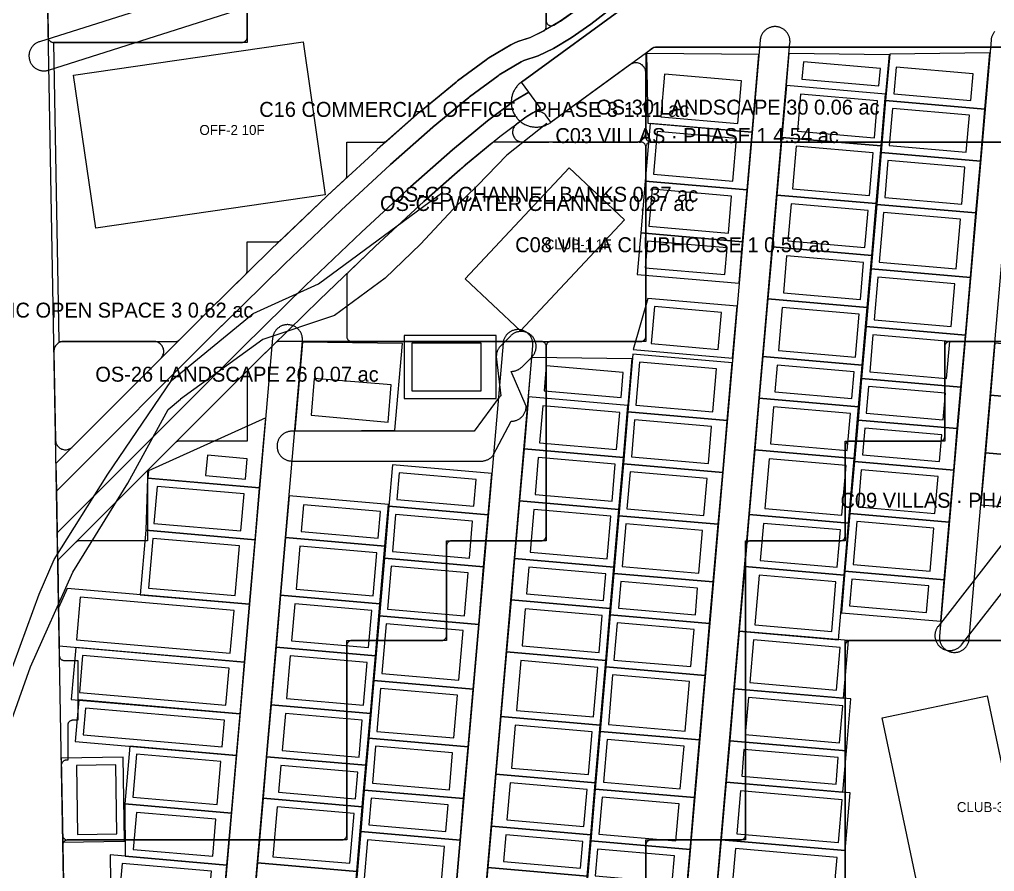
# Model space of a CAD drawing. Extents: x 32 to 940, y -21 to 684.
# Drawn here: x 294.3 to 490, y 243.7 to 414.6 of the extents above; entities that cross this region are included whole.
import ezdxf

# ---------------------------------------------------------------- set-up
doc = ezdxf.new("R2010")
doc.units = 0
for name, color, linetype, lineweight in [('BUILDING-CLUBHOUSE', 4, 'Continuous', 0), ('BUILDING-OFFICE', 6, 'Continuous', 0), ('GREEN-LANDSCAPE', 3, 'Continuous', 0), ('PLOT', 4, 'Continuous', 0), ('ROAD-EXISTING', 2, 'Continuous', 0), ('ROAD-PRIMARY', 1, 'Continuous', 0), ('ROAD-TERTIARY', 7, 'Continuous', 0), ('TEXT-PLOT', 7, 'Continuous', 0), ('TEXT-ZONE', 7, 'Continuous', 0), ('VILLA-HOUSE', 7, 'Continuous', 0), ('WATER', 5, 'Continuous', 0), ('ZONE-CLUBHOUSE', 4, 'Continuous', 0), ('ZONE-OFFICE', 6, 'Continuous', 0), ('ZONE-VILLAS', 2, 'Continuous', 0)]:
    doc.layers.add(name, color=color, linetype=linetype, lineweight=lineweight)

msp = doc.modelspace()

# ---------------------------------------------------------------- linework, layer by layer
at = {"layer": 'BUILDING-CLUBHOUSE'}
for points in [[(383.72, 362.58), (404.59, 384.8), (415.7, 374.37), (394.83, 352.15)], [(476.3, 232.29), (467.42, 274.47), (488.51, 278.91), (497.39, 236.73)]]:
    msp.add_lwpolyline(points, close=True, dxfattribs=at)
at = {"layer": 'BUILDING-OFFICE'}
msp.add_lwpolyline([(355.67, 379.41), (309.64, 372.73), (305.19, 403.42), (351.22, 410.1)], close=True, dxfattribs=at)
at = {"layer": 'GREEN-LANDSCAPE'}
msp.add_lwpolyline([(406.6, 416.89), (402.82, 414.25), (399.55, 412.29), (396.86, 411), (394.29, 410.14), (393.58, 409.86), (392.9, 409.5), (388.52, 406.88), (387.96, 406.5), (382.21, 402.25), (381.92, 402.03), (374.8, 396.15), (374.62, 396), (366.12, 388.5), (366, 388.39), (356.12, 379.27), (356.04, 379.19), (344.79, 368.44), (344.72, 368.37), (332.1, 356), (332.05, 355.95), (301.63, 325.53), (301.73, 319.97), (334.88, 353.12), (334.9, 353.14), (347.52, 365.52), (347.55, 365.54), (358.8, 376.29), (358.84, 376.33), (368.71, 385.45), (368.77, 385.5), (377.27, 393), (377.34, 393.06), (384.47, 398.94), (384.59, 399.04), (390.34, 403.29), (390.58, 403.45), (394.96, 406.07), (395.25, 406.23), (395.55, 406.35), (398.37, 407.29), (401.45, 408.77), (404.99, 410.89), (408.97, 413.67), (413.36, 417.08)], dxfattribs=at)
for points in [[(393.26, 391.94), (393.27, 391.75), (393.31, 391.56), (393.36, 391.37), (393.43, 391.19), (393.51, 391.02), (393.62, 390.86), (393.73, 390.71), (393.87, 390.57), (394.01, 390.44), (394.17, 390.32), (394.33, 390.23), (394.51, 390.15), (394.69, 390.08), (394.88, 390.04), (395.07, 390.01), (395.26, 390), (400.54, 390), (400.73, 390.01), (400.93, 390.04), (400.94, 390.04), (400.95, 390.04), (401.15, 390.01), (401.35, 390), (418, 390), (418.2, 390.01), (418.39, 390.04), (418.58, 390.09), (418.77, 390.15), (418.94, 390.24), (419.11, 390.34), (419.27, 390.45), (419.41, 390.59), (419.55, 390.73), (419.66, 390.89), (419.76, 391.06), (419.85, 391.23), (419.91, 391.42), (419.96, 391.61), (419.99, 391.8), (420, 392), (420, 403.89), (419.99, 404.09), (419.96, 404.29), (419.91, 404.48), (419.84, 404.67), (419.76, 404.85), (419.65, 405.02), (419.53, 405.18), (419.39, 405.32), (419.24, 405.46), (419.08, 405.57), (418.91, 405.67), (418.73, 405.75), (418.54, 405.82), (418.34, 405.86), (418.14, 405.88), (417.94, 405.89), (417.74, 405.87), (417.55, 405.84), (417.35, 405.78), (417.17, 405.71), (416.99, 405.62), (416.82, 405.51), (400.98, 393.99), (400.94, 393.96), (400.91, 394), (399.97, 395.29), (399.85, 395.45), (399.71, 395.59), (399.56, 395.71), (399.39, 395.82), (399.22, 395.92), (399.04, 395.99), (398.85, 396.05), (398.65, 396.09), (398.46, 396.11), (398.26, 396.11), (398.06, 396.09), (397.87, 396.06), (397.68, 396), (397.5, 395.92), (397.32, 395.83), (396.1, 395.1), (395.94, 394.99), (394.07, 393.61), (393.92, 393.49), (393.78, 393.35), (393.66, 393.2), (393.55, 393.04), (393.46, 392.87), (393.38, 392.7), (393.33, 392.51), (393.29, 392.33), (393.26, 392.13)], [(301.88, 311.64), (301.98, 306.08), (341.92, 346.03), (354.49, 358.34), (365.67, 369.02), (375.44, 378.05), (383.79, 385.42), (390.69, 391.11), (396.02, 395.05), (398.89, 396.77), (396.53, 400.02), (393.79, 398.38), (388.22, 394.26), (381.2, 388.47), (372.76, 381.02), (362.93, 371.94), (351.71, 361.22), (339.11, 348.87)], [(301.23, 347.96), (301.55, 330.24), (301.56, 330.05), (301.59, 329.85), (301.64, 329.66), (301.71, 329.48), (301.8, 329.31), (301.9, 329.14), (302.02, 328.99), (302.15, 328.84), (302.3, 328.72), (302.45, 328.6), (302.62, 328.5), (302.8, 328.42), (302.98, 328.36), (303.17, 328.31), (303.36, 328.28), (303.56, 328.28), (303.75, 328.29), (303.95, 328.32), (304.14, 328.36), (304.32, 328.43), (304.49, 328.51), (304.66, 328.61), (304.82, 328.73), (304.96, 328.86), (322.69, 346.59), (322.82, 346.73), (322.94, 346.89), (323.04, 347.06), (323.12, 347.23), (323.19, 347.42), (323.23, 347.61), (323.26, 347.8), (323.27, 348), (323.26, 348.2), (323.23, 348.39), (323.19, 348.58), (323.12, 348.77), (323.04, 348.94), (322.94, 349.11), (322.82, 349.27), (322.69, 349.41), (322.54, 349.55), (322.38, 349.66), (322.21, 349.76), (322.04, 349.85), (321.85, 349.91), (321.66, 349.96), (321.47, 349.99), (321.27, 350), (303.23, 350), (303.03, 349.99), (302.83, 349.96), (302.64, 349.91), (302.46, 349.84), (302.28, 349.76), (302.11, 349.66), (301.95, 349.54), (301.8, 349.4), (301.67, 349.25), (301.55, 349.09), (301.45, 348.92), (301.37, 348.74), (301.31, 348.55), (301.26, 348.36), (301.24, 348.16)]]:
    msp.add_lwpolyline(points, close=True, dxfattribs=at)
at = {"layer": 'PLOT'}
for points in [[(441.32, 391.97), (442.67, 407.53), (420.11, 407.79), (420.4, 393.78)], [(448.2, 401.35), (448.76, 407.82), (468.81, 407.59), (468.12, 399.62)], [(488.05, 396.6), (489.03, 407.92), (468.93, 407.65), (468.12, 398.33)], [(448.2, 401.35), (447.3, 390.93), (467.22, 389.21), (468.12, 399.62)], [(487.15, 386.19), (488.05, 396.6), (468.12, 398.33), (467.22, 387.91)], [(440.32, 380.4), (441.32, 391.97), (420.9, 393.74), (419.9, 382.17)], [(447.3, 390.93), (446.3, 379.36), (466.22, 377.64), (467.22, 389.21)], [(486.24, 375.78), (487.15, 386.19), (467.22, 387.91), (466.32, 377.5)], [(439.42, 369.99), (440.32, 380.4), (419.9, 382.17), (419, 371.76)], [(446.3, 379.36), (445.39, 368.95), (465.32, 367.23), (466.22, 377.64)], [(485.12, 362.82), (486.24, 375.78), (466.32, 377.5), (465.2, 364.54)], [(438.7, 361.66), (439.42, 369.99), (419, 371.76), (418.28, 363.43)], [(445.39, 368.95), (444.49, 358.54), (464.42, 356.81), (465.32, 367.23)], [(484.12, 351.25), (485.12, 362.82), (465.2, 364.54), (464.2, 352.97)], [(437.4, 346.66), (438.3, 357.07), (420.37, 358.62), (417.48, 348.38)], [(444.49, 358.54), (443.49, 346.97), (463.42, 345.24), (464.42, 356.81)], [(483.22, 340.84), (484.12, 351.25), (464.2, 352.97), (463.3, 342.56)], [(389.98, 338.58), (389.98, 351.18), (371.54, 351.18), (371.54, 338.58)], [(349.55, 332), (369.65, 332.22), (371.15, 349.61), (351.1, 349.83)], [(490.05, 349.65), (489.15, 339.24), (509.07, 337.51), (509.97, 347.93)], [(396.47, 338.86), (397.16, 346.83), (417.21, 346.6), (416.4, 337.14)], [(436.32, 334.15), (437.32, 345.72), (417.4, 347.44), (416.4, 335.88)], [(443.49, 346.97), (442.77, 338.64), (462.7, 336.91), (463.42, 345.24)], [(482.5, 332.51), (483.22, 340.84), (463.3, 342.56), (462.58, 334.23)], [(396.47, 338.86), (395.57, 328.45), (415.49, 326.73), (416.4, 337.14)], [(442.77, 338.64), (441.87, 328.23), (461.8, 326.5), (462.7, 336.91)], [(489.15, 339.24), (488.15, 327.67), (516.54, 325.21), (517.54, 336.78)], [(342.51, 320.64), (343.73, 334.71), (320.22, 324.04), (320.09, 322.58)], [(435.42, 323.74), (436.32, 334.15), (416.4, 335.88), (415.5, 325.46)], [(481.78, 324.18), (482.5, 332.51), (462.58, 334.23), (461.86, 325.9)], [(395.57, 328.45), (394.67, 318.04), (414.59, 316.31), (415.49, 326.73)], [(441.87, 328.23), (440.75, 315.27), (460.68, 313.54), (461.8, 326.5)], [(488.15, 327.67), (487.25, 317.26), (507.17, 315.53), (508.07, 325.94)], [(388.36, 315.21), (389.08, 323.54), (369.16, 325.27), (368.44, 316.94)], [(434.52, 313.33), (435.42, 323.74), (415.5, 325.46), (414.6, 315.05)], [(480.88, 313.77), (481.78, 324.18), (461.86, 325.9), (460.96, 315.49)], [(319.69, 312.12), (341.61, 310.22), (342.51, 320.64), (320, 322.58)], [(348.43, 319), (347.71, 310.67), (367.63, 308.94), (368.35, 317.27)], [(387.46, 304.8), (388.36, 315.21), (368.44, 316.94), (367.54, 306.52)], [(394.67, 318.04), (393.67, 306.47), (413.59, 304.74), (414.59, 316.31)], [(433.52, 301.76), (434.52, 313.33), (414.6, 315.05), (413.59, 303.48)], [(440.75, 315.27), (439.85, 304.85), (459.78, 303.13), (460.68, 313.54)], [(479.88, 302.2), (480.88, 313.77), (460.96, 315.49), (459.95, 303.92)], [(340.49, 297.27), (341.61, 310.22), (319.69, 312.12), (318.57, 299.16)], [(347.71, 310.67), (346.71, 299.1), (366.63, 297.37), (367.63, 308.94)], [(386.46, 293.23), (387.46, 304.8), (367.54, 306.52), (366.53, 294.95)], [(393.67, 306.47), (392.95, 298.14), (412.87, 296.41), (413.59, 304.74)], [(432.8, 293.43), (433.52, 301.76), (413.59, 303.48), (412.87, 295.15)], [(439.85, 304.85), (438.73, 291.9), (458.66, 290.17), (459.78, 303.13)], [(479.16, 293.87), (479.88, 302.2), (459.95, 303.92), (459.23, 295.59)], [(302.15, 296.58), (302.29, 288.91), (339.49, 285.7), (340.49, 297.27), (303.88, 300.43)], [(346.71, 299.1), (345.81, 288.69), (365.73, 286.96), (366.63, 297.37)], [(392.95, 298.14), (392.05, 287.72), (411.97, 286), (412.87, 296.41)], [(385.34, 280.27), (386.46, 293.23), (366.53, 294.95), (365.41, 282)], [(431.9, 283.01), (432.8, 293.43), (412.87, 295.15), (411.97, 284.74)], [(438.73, 291.9), (437.73, 280.33), (459.65, 278.43), (460.65, 290)], [(338.59, 275.28), (339.49, 285.7), (305.61, 288.63), (304.71, 278.21)], [(345.81, 288.69), (344.81, 277.12), (364.73, 275.39), (365.73, 286.96)], [(392.05, 287.72), (390.93, 274.77), (410.85, 273.04), (411.97, 286)], [(430.78, 270.06), (431.9, 283.01), (411.97, 284.74), (410.85, 271.78)], [(384.34, 268.7), (385.34, 280.27), (365.41, 282), (364.41, 270.43)], [(437.73, 280.33), (436.83, 269.91), (460.24, 267.89), (461.14, 278.3)], [(337.87, 266.95), (338.59, 275.28), (306.21, 278.08), (305.49, 269.75)], [(344.81, 277.12), (343.91, 266.7), (363.83, 264.98), (364.73, 275.39)], [(390.93, 274.77), (389.93, 263.2), (409.85, 261.47), (410.85, 273.04)], [(383.44, 258.29), (384.34, 268.7), (364.41, 270.43), (363.51, 260.01)], [(429.78, 258.49), (430.78, 270.06), (410.85, 271.78), (409.85, 260.21)], [(336.86, 255.38), (337.87, 266.95), (316.45, 268.81), (315.44, 257.24)], [(436.83, 269.91), (436.11, 261.58), (459.52, 259.56), (460.24, 267.89)], [(302.71, 266.4), (303.02, 249.54), (315.41, 249.76), (315.11, 266.62)], [(343.91, 266.7), (343.19, 258.37), (363.11, 256.65), (363.83, 264.98)], [(389.93, 263.2), (389.02, 252.78), (408.95, 251.06), (409.85, 261.47)], [(428.88, 248.07), (429.78, 258.49), (409.85, 260.21), (408.95, 249.8)], [(436.11, 261.58), (435.11, 250.01), (460.01, 247.86), (461.01, 259.43)], [(343.19, 258.37), (342.06, 245.41), (361.99, 243.69), (363.11, 256.65)], [(382.72, 249.96), (383.44, 258.29), (363.51, 260.01), (362.79, 251.68)], [(335.96, 244.97), (336.86, 255.38), (315.44, 257.24), (315.54, 246.74)], [(389.02, 252.78), (388.3, 244.45), (408.23, 242.73), (408.95, 251.06)], [(381.72, 238.39), (382.72, 249.96), (362.79, 251.68), (361.79, 240.11)], [(428.16, 239.74), (428.88, 248.07), (408.95, 249.8), (408.23, 241.47)], [(434.21, 239.6), (460, 237.37), (460.01, 247.86), (435.11, 250.01)], [(335.06, 234.56), (335.96, 244.97), (312.55, 247), (312.65, 236.5)], [(342.06, 245.41), (341.06, 233.85), (360.99, 232.12), (361.99, 243.69)], [(388.3, 244.45), (387.3, 232.88), (407.23, 231.16), (408.23, 242.73)]]:
    msp.add_lwpolyline(points, close=True, dxfattribs=at)
at = {"layer": 'ROAD-EXISTING'}
for points in [[(400.14, 393.74), (392.13, 387.37)], [(400.14, 393.72), (400.14, 393.74)], [(392.13, 387.37), (386.21, 381.25)], [(354.29, 361.56), (379.29, 379.97)], [(386.21, 381.25), (381.31, 376.51)], [(381.31, 376.51), (374.81, 369.49)], [(374.81, 369.49), (367.72, 362.71)], [(367.72, 362.71), (357.53, 355.19)], [(341.19, 355.6), (354.29, 361.56)], [(324.83, 342.2), (341.19, 355.6)], [(357.53, 355.19), (343.12, 350.36)], [(343.12, 350.36), (326.62, 338.41)], [(312.08, 323.4), (324.83, 342.2)], [(324.15, 336.35), (326.62, 338.41)], [(316.07, 321.59), (324.15, 336.35)], [(301.29, 306.28), (312.08, 323.4)], [(305.02, 303.71), (316.07, 321.59)], [(298.27, 299.33), (301.29, 306.28)], [(296.52, 284.74), (305.02, 303.71)], [(291.91, 281.95), (298.27, 299.33)], [(291.75, 271.14), (296.52, 284.74)]]:
    msp.add_lwpolyline(points, dxfattribs=at)
at = {"layer": 'ROAD-PRIMARY'}
for points in [[(304.6, 160.16), (296.6, 606.16)], [(417.06, 418.04), (395.06, 402.04), (394.91, 401.93), (394.76, 401.81), (394.61, 401.68), (394.47, 401.55), (394.34, 401.41), (394.21, 401.26), (394.09, 401.12), (393.97, 400.96), (393.86, 400.81), (393.76, 400.64), (393.66, 400.48), (393.57, 400.31), (393.48, 400.14), (393.4, 399.96), (393.33, 399.79), (393.26, 399.6), (393.21, 399.42), (393.15, 399.24), (393.11, 399.05), (393.07, 398.86), (393.05, 398.67), (393.02, 398.48), (393.01, 398.29), (393, 398.09), (393, 397.9), (393.01, 397.71), (393.02, 397.52), (393.05, 397.33), (393.07, 397.14), (393.11, 396.95), (393.16, 396.76), (393.21, 396.57), (393.27, 396.39), (393.33, 396.21), (393.4, 396.03), (393.48, 395.86), (393.57, 395.69), (393.66, 395.52), (393.76, 395.35), (393.86, 395.19), (393.98, 395.03), (394.09, 394.88), (394.21, 394.73), (394.34, 394.59), (394.48, 394.45), (394.62, 394.32), (394.76, 394.19), (394.91, 394.07), (395.06, 393.95), (395.22, 393.84), (395.38, 393.74), (395.55, 393.64), (395.72, 393.55), (395.89, 393.47), (396.07, 393.39), (396.25, 393.32), (396.43, 393.25), (396.61, 393.2), (396.8, 393.15), (396.98, 393.1), (397.17, 393.07), (397.36, 393.04), (397.55, 393.02), (397.75, 393.01), (397.94, 393), (398.13, 393), (398.32, 393.01), (398.51, 393.03), (398.7, 393.05), (398.89, 393.08), (399.08, 393.12), (399.27, 393.16), (399.45, 393.22), (399.64, 393.28), (399.82, 393.34), (400, 393.42), (400.17, 393.5), (400.34, 393.58), (400.51, 393.68), (400.68, 393.78), (400.84, 393.88), (400.94, 393.96), (421.63, 409), (654, 409)]]:
    msp.add_lwpolyline(points, dxfattribs=at)
at = {"layer": 'ROAD-TERTIARY'}
for points in [[(338.36, 422.83), (298.32, 410.13), (298.19, 410.09), (298.05, 410.03), (297.92, 409.97), (297.79, 409.91), (297.67, 409.84), (297.54, 409.76), (297.43, 409.67), (297.31, 409.58), (297.2, 409.49), (297.1, 409.39), (297, 409.29), (296.91, 409.18), (296.82, 409.06), (296.74, 408.94), (296.66, 408.82), (296.59, 408.7), (296.52, 408.57), (296.46, 408.44), (296.41, 408.3), (296.36, 408.16), (296.32, 408.02), (296.29, 407.88), (296.26, 407.74), (296.25, 407.6), (296.23, 407.45), (296.23, 407.31), (296.23, 407.17), (296.24, 407.02), (296.25, 406.88), (296.28, 406.74), (296.31, 406.59), (296.34, 406.45), (296.38, 406.32), (296.44, 406.18), (296.49, 406.05), (296.55, 405.92), (296.62, 405.79), (296.7, 405.67), (296.78, 405.55), (296.86, 405.43), (296.95, 405.32), (297.05, 405.21), (297.15, 405.11), (297.26, 405.01), (297.37, 404.92), (297.49, 404.83), (297.61, 404.75), (297.73, 404.68), (297.86, 404.61), (297.99, 404.54), (298.12, 404.49), (298.25, 404.44), (298.39, 404.39), (298.53, 404.36), (298.67, 404.33), (298.81, 404.3), (298.96, 404.29), (299.1, 404.28), (299.25, 404.27), (299.39, 404.28), (299.54, 404.29), (299.68, 404.31), (299.82, 404.33), (299.96, 404.37), (300.1, 404.4), (300.13, 404.42), (340.17, 417.11)], [(428.49, 173.78), (448.92, 409.9), (448.93, 410.05), (448.93, 410.19), (448.92, 410.34), (448.91, 410.48), (448.89, 410.62), (448.87, 410.77), (448.83, 410.91), (448.8, 411.05), (448.75, 411.18), (448.7, 411.32), (448.64, 411.45), (448.57, 411.58), (448.5, 411.7), (448.42, 411.83), (448.34, 411.94), (448.25, 412.06), (448.16, 412.17), (448.06, 412.27), (447.96, 412.37), (447.85, 412.47), (447.73, 412.56), (447.62, 412.64), (447.5, 412.72), (447.37, 412.79), (447.24, 412.86), (447.11, 412.92), (446.98, 412.97), (446.84, 413.02), (446.7, 413.06), (446.56, 413.09), (446.42, 413.12), (446.28, 413.14), (446.13, 413.15), (445.99, 413.16), (445.84, 413.16), (445.7, 413.15), (445.56, 413.14), (445.41, 413.12), (445.27, 413.09), (445.13, 413.05), (444.99, 413.01), (444.86, 412.96), (444.72, 412.91), (444.59, 412.85), (444.46, 412.78), (444.34, 412.71), (444.22, 412.63), (444.1, 412.54), (443.99, 412.45), (443.88, 412.36), (443.78, 412.25), (443.68, 412.15), (443.59, 412.04), (443.5, 411.92), (443.42, 411.81), (443.34, 411.68), (443.27, 411.56), (443.21, 411.43), (443.15, 411.29), (443.1, 411.16), (443.05, 411.02), (443.02, 410.88), (442.99, 410.74), (442.96, 410.6), (442.94, 410.46), (442.94, 410.42), (422.52, 174.3)], [(490, 412.16), (489.91, 412.05), (489.82, 411.93), (489.74, 411.81), (489.67, 411.69), (489.6, 411.56), (489.53, 411.44), (489.47, 411.3), (489.42, 411.17), (489.38, 411.03), (489.34, 410.89), (489.31, 410.75), (489.28, 410.61), (489.26, 410.46), (489.26, 410.43), (478.92, 290.88), (478.91, 290.73), (478.91, 290.59), (478.92, 290.44), (478.93, 290.3), (478.95, 290.15), (478.97, 290.01), (479, 289.87), (479.04, 289.73), (479.09, 289.6), (479.14, 289.46), (479.2, 289.33), (479.26, 289.2), (479.34, 289.07), (479.41, 288.95), (479.5, 288.83), (479.58, 288.72), (479.68, 288.61), (479.78, 288.5), (479.88, 288.4), (479.99, 288.31), (480.1, 288.22), (480.22, 288.14), (480.34, 288.06), (480.47, 287.99), (480.6, 287.92), (480.73, 287.86), (480.86, 287.81), (481, 287.76), (481.14, 287.72), (481.28, 287.68), (481.42, 287.66), (481.56, 287.64), (481.71, 287.62), (481.85, 287.62), (481.99, 287.62), (482.14, 287.62), (482.28, 287.64), (482.43, 287.66), (482.57, 287.69), (482.71, 287.72), (482.85, 287.77), (482.98, 287.81), (483.12, 287.87), (483.25, 287.93), (483.37, 288), (483.5, 288.07), (483.62, 288.15), (483.74, 288.24), (483.85, 288.33), (483.96, 288.42), (484.06, 288.52), (484.16, 288.63), (484.25, 288.74), (484.34, 288.85), (484.42, 288.97), (484.5, 289.1), (484.57, 289.22), (484.63, 289.35), (484.69, 289.48), (484.74, 289.62), (484.78, 289.76), (484.82, 289.89), (484.85, 290.04), (484.88, 290.18), (484.9, 290.32), (484.9, 290.36), (495.24, 409.91)], [(334.64, 159.82), (351.1, 350.11), (351.11, 350.25), (351.11, 350.4), (351.11, 350.54), (351.09, 350.69), (351.07, 350.83), (351.05, 350.97), (351.02, 351.11), (350.98, 351.25), (350.93, 351.39), (350.88, 351.52), (350.82, 351.65), (350.76, 351.78), (350.69, 351.91), (350.61, 352.03), (350.52, 352.15), (350.44, 352.26), (350.34, 352.37), (350.24, 352.48), (350.14, 352.58), (350.03, 352.67), (349.92, 352.76), (349.8, 352.85), (349.68, 352.93), (349.55, 353), (349.43, 353.06), (349.29, 353.12), (349.16, 353.18), (349.02, 353.23), (348.88, 353.27), (348.74, 353.3), (348.6, 353.33), (348.46, 353.35), (348.31, 353.36), (348.17, 353.37), (348.03, 353.37), (347.88, 353.36), (347.74, 353.35), (347.6, 353.32), (347.45, 353.3), (347.31, 353.26), (347.18, 353.22), (347.04, 353.17), (346.91, 353.12), (346.77, 353.05), (346.65, 352.99), (346.52, 352.91), (346.4, 352.83), (346.29, 352.75), (346.17, 352.66), (346.06, 352.56), (345.96, 352.46), (345.86, 352.36), (345.77, 352.25), (345.68, 352.13), (345.6, 352.01), (345.52, 351.89), (345.45, 351.76), (345.39, 351.63), (345.33, 351.5), (345.28, 351.37), (345.24, 351.23), (345.2, 351.09), (345.17, 350.95), (345.14, 350.8), (345.12, 350.66), (345.12, 350.63), (328.66, 160.34)], [(381.83, 169.79), (397.34, 349.12), (397.35, 349.27), (397.35, 349.41), (397.34, 349.55), (397.33, 349.7), (397.31, 349.84), (397.29, 349.98), (397.25, 350.12), (397.21, 350.26), (397.17, 350.4), (397.12, 350.54), (397.06, 350.67), (396.99, 350.8), (396.92, 350.92), (396.84, 351.04), (396.76, 351.16), (396.67, 351.28), (396.58, 351.39), (396.48, 351.49), (396.38, 351.59), (396.27, 351.69), (396.15, 351.78), (396.04, 351.86), (395.92, 351.94), (395.79, 352.01), (395.66, 352.08), (395.53, 352.14), (395.4, 352.19), (395.26, 352.24), (395.12, 352.28), (394.98, 352.31), (394.84, 352.34), (394.7, 352.36), (394.55, 352.37), (394.41, 352.38), (394.26, 352.38), (394.12, 352.37), (393.98, 352.36), (393.83, 352.33), (393.69, 352.31), (393.55, 352.27), (393.41, 352.23), (393.28, 352.18), (393.14, 352.13), (393.01, 352.07), (392.88, 352), (392.76, 351.93), (392.64, 351.85), (392.52, 351.76), (392.41, 351.67), (392.3, 351.57), (392.2, 351.47), (392.1, 351.37), (392.01, 351.26), (391.92, 351.14), (391.84, 351.02), (391.76, 350.9), (391.69, 350.77), (391.63, 350.64), (391.57, 350.51), (391.52, 350.38), (391.47, 350.24), (391.44, 350.1), (391.4, 349.96), (391.38, 349.82), (391.36, 349.67), (391.36, 349.64), (375.85, 170.31)], [(492.63, 310.84), (478.63, 292.84), (478.55, 292.73), (478.47, 292.61), (478.39, 292.48), (478.32, 292.35), (478.26, 292.22), (478.2, 292.09), (478.16, 291.95), (478.11, 291.82), (478.08, 291.68), (478.05, 291.54), (478.03, 291.39), (478.01, 291.25), (478, 291.11), (478, 290.96), (478.01, 290.82), (478.02, 290.67), (478.04, 290.53), (478.06, 290.39), (478.1, 290.25), (478.14, 290.11), (478.18, 289.97), (478.24, 289.84), (478.29, 289.7), (478.36, 289.58), (478.43, 289.45), (478.51, 289.33), (478.59, 289.21), (478.68, 289.1), (478.77, 288.99), (478.88, 288.88), (478.98, 288.78), (479.09, 288.69), (479.2, 288.6), (479.32, 288.51), (479.44, 288.44), (479.57, 288.37), (479.69, 288.3), (479.83, 288.24), (479.96, 288.19), (480.1, 288.14), (480.24, 288.1), (480.38, 288.07), (480.52, 288.04), (480.66, 288.02), (480.8, 288.01), (480.95, 288), (481.09, 288), (481.24, 288.01), (481.38, 288.02), (481.52, 288.05), (481.67, 288.07), (481.81, 288.11), (481.94, 288.15), (482.08, 288.2), (482.21, 288.26), (482.34, 288.32), (482.47, 288.39), (482.6, 288.46), (482.72, 288.54), (482.83, 288.62), (482.94, 288.72), (483.05, 288.81), (483.15, 288.91), (483.25, 289.02), (483.35, 289.13), (483.37, 289.16), (496.58, 306.15)]]:
    msp.add_lwpolyline(points, dxfattribs=at)
msp.add_lwpolyline([(387.14, 326), (387.29, 326.01), (387.43, 326.03), (387.57, 326.06), (387.71, 326.09), (387.86, 326.12), (387.99, 326.17), (388.13, 326.22), (388.26, 326.28), (388.39, 326.34), (388.52, 326.41), (388.64, 326.49), (388.76, 326.57), (388.87, 326.66), (388.98, 326.75), (389.09, 326.85), (389.19, 326.95), (389.29, 327.06), (389.38, 327.17), (389.4, 327.2), (393, 334), (393.14, 334), (393.29, 334.01), (393.43, 334.03), (393.57, 334.06), (393.71, 334.09), (393.86, 334.12), (393.99, 334.17), (394.13, 334.22), (394.26, 334.28), (394.39, 334.34), (394.52, 334.41), (394.64, 334.49), (394.76, 334.57), (394.87, 334.66), (394.98, 334.75), (395.09, 334.85), (395.19, 334.95), (395.29, 335.06), (395.38, 335.17), (395.46, 335.29), (395.54, 335.41), (395.62, 335.53), (395.68, 335.66), (395.75, 335.79), (395.8, 335.92), (395.85, 336.06), (395.89, 336.2), (395.93, 336.34), (395.95, 336.48), (395.98, 336.62), (395.99, 336.77), (396, 336.91), (396, 337), (393, 344), (393.14, 344), (393.29, 344.01), (393.43, 344.03), (393.57, 344.06), (393.71, 344.09), (393.86, 344.12), (393.99, 344.17), (394.13, 344.22), (394.26, 344.28), (394.39, 344.34), (394.52, 344.41), (394.64, 344.49), (394.76, 344.57), (394.87, 344.66), (394.98, 344.75), (395.09, 344.85), (397.12, 346.88), (397.22, 346.98), (397.31, 347.09), (397.4, 347.21), (397.49, 347.32), (397.57, 347.45), (397.64, 347.57), (397.7, 347.7), (397.76, 347.83), (397.82, 347.97), (397.86, 348.1), (397.9, 348.24), (397.94, 348.38), (397.96, 348.52), (397.98, 348.67), (397.99, 348.81), (398, 348.95), (398, 349.1), (397.99, 349.24), (397.98, 349.39), (397.95, 349.53), (397.92, 349.67), (397.89, 349.81), (397.85, 349.95), (397.8, 350.08), (397.74, 350.22), (397.68, 350.35), (397.61, 350.48), (397.54, 350.6), (397.46, 350.72), (397.37, 350.84), (397.28, 350.95), (397.18, 351.06), (397.08, 351.16), (396.98, 351.26), (396.87, 351.35), (396.75, 351.44), (396.63, 351.52), (396.51, 351.59), (396.38, 351.66), (396.25, 351.73), (396.12, 351.78), (395.98, 351.83), (395.85, 351.88), (395.71, 351.92), (395.56, 351.95), (395.42, 351.97), (395.28, 351.99), (395.13, 352), (394.99, 352), (394.85, 352), (394.7, 351.99), (394.56, 351.97), (394.42, 351.94), (394.28, 351.91), (394.14, 351.87), (394, 351.83), (393.86, 351.78), (393.73, 351.72), (393.6, 351.65), (393.48, 351.58), (393.35, 351.51), (393.24, 351.43), (393.12, 351.34), (393.01, 351.25), (392.9, 351.15), (390.88, 349.12), (390.78, 349.02), (390.69, 348.91), (390.6, 348.79), (390.51, 348.68), (390.43, 348.55), (390.36, 348.43), (390.3, 348.3), (390.24, 348.17), (390.18, 348.03), (390.14, 347.9), (390.1, 347.76), (390.06, 347.62), (390.04, 347.48), (390.02, 347.33), (390.01, 347.19), (390, 347.05), (390, 347), (390.88, 339.12), (390.78, 339.02), (390.69, 338.91), (390.6, 338.8), (385.53, 332), (349, 332), (348.86, 332), (348.71, 331.99), (348.57, 331.97), (348.43, 331.94), (348.29, 331.91), (348.14, 331.88), (348.01, 331.83), (347.87, 331.78), (347.74, 331.72), (347.61, 331.66), (347.48, 331.59), (347.36, 331.51), (347.24, 331.43), (347.13, 331.34), (347.02, 331.25), (346.91, 331.15), (346.81, 331.05), (346.71, 330.94), (346.62, 330.83), (346.54, 330.71), (346.46, 330.59), (346.38, 330.47), (346.32, 330.34), (346.25, 330.21), (346.2, 330.08), (346.15, 329.94), (346.11, 329.8), (346.07, 329.66), (346.05, 329.52), (346.02, 329.38), (346.01, 329.23), (346, 329.09), (346, 328.95), (346.01, 328.8), (346.02, 328.66), (346.04, 328.51), (346.07, 328.37), (346.1, 328.23), (346.14, 328.09), (346.19, 327.96), (346.24, 327.82), (346.3, 327.69), (346.37, 327.56), (346.44, 327.44), (346.52, 327.32), (346.6, 327.2), (346.69, 327.08), (346.79, 326.98), (346.88, 326.87), (346.99, 326.77), (347.1, 326.68), (347.21, 326.59), (347.33, 326.51), (347.45, 326.43), (347.58, 326.36), (347.71, 326.29), (347.84, 326.23), (347.97, 326.18), (348.11, 326.13), (348.25, 326.1), (348.39, 326.06), (348.53, 326.04), (348.68, 326.02), (348.82, 326), (348.96, 326), (387, 326)], close=True, dxfattribs=at)
at = {"layer": 'VILLA-HOUSE'}
for points in [[(451.62, 406.07), (451.31, 402.58), (466.76, 401.25), (467.06, 404.73)], [(485.19, 398.36), (485.65, 403.7), (470.21, 405.03), (469.74, 399.69)], [(438.46, 393.73), (439.21, 402.31), (423.76, 403.64), (423.02, 395.06)], [(451.06, 399.59), (450.41, 392.17), (465.86, 390.83), (466.5, 398.26)], [(484.29, 387.94), (484.93, 395.37), (469.49, 396.7), (468.84, 389.28)], [(437.46, 382.16), (438.21, 390.74), (422.26, 392.12), (421.52, 383.54)], [(450.16, 389.18), (449.41, 380.6), (464.86, 379.26), (465.6, 387.84)], [(483.39, 377.53), (484.03, 384.96), (468.58, 386.29), (467.94, 378.87)], [(436.56, 371.74), (437.2, 379.17), (421.26, 380.55), (420.62, 373.12)], [(449.15, 377.61), (448.51, 370.19), (463.95, 368.85), (464.6, 376.27)], [(482.26, 364.57), (483.13, 374.54), (467.68, 375.88), (466.82, 365.91)], [(435.84, 363.41), (436.3, 368.76), (420.36, 370.13), (419.9, 364.79)], [(448.25, 367.2), (447.61, 359.77), (463.05, 358.44), (463.7, 365.86)], [(481.26, 353), (482.01, 361.58), (466.56, 362.92), (465.82, 354.34)], [(434.54, 348.41), (435.19, 355.84), (421.74, 357), (421.09, 349.58)], [(447.35, 356.79), (446.61, 348.2), (462.05, 346.87), (462.8, 355.45)], [(480.36, 342.59), (481.01, 350.02), (465.56, 351.35), (464.92, 343.93)], [(386.98, 340.08), (386.98, 349.68), (373.04, 349.68), (373.04, 340.08)], [(400.02, 345.08), (399.59, 340.1), (415.03, 338.76), (415.46, 343.74)], [(433.46, 335.9), (434.2, 344.49), (418.76, 345.82), (418.02, 337.24)], [(446.35, 345.22), (445.89, 339.87), (461.33, 338.54), (461.8, 343.88)], [(353.48, 342.6), (352.84, 335.18), (368.28, 333.84), (368.92, 341.27)], [(479.64, 334.26), (480.1, 339.6), (464.66, 340.94), (464.2, 335.6)], [(399.33, 337.11), (398.69, 329.68), (414.13, 328.35), (414.77, 335.77)], [(445.63, 336.89), (444.99, 329.46), (460.43, 328.13), (461.07, 335.55)], [(432.56, 325.49), (433.2, 332.92), (417.76, 334.25), (417.12, 326.83)], [(478.92, 325.93), (479.38, 331.27), (463.94, 332.61), (463.48, 327.27)], [(339.65, 322.39), (340, 326.47), (332.03, 327.16), (331.68, 323.08)], [(398.43, 326.7), (397.79, 319.27), (413.23, 317.94), (413.87, 325.36)], [(444.73, 326.47), (443.87, 316.5), (459.31, 315.17), (460.17, 325.14)], [(385.5, 316.97), (385.96, 322.31), (370.52, 323.64), (370.06, 318.3)], [(431.66, 315.08), (432.3, 322.5), (416.86, 323.84), (416.22, 316.41)], [(478.02, 315.52), (478.66, 322.94), (463.22, 324.28), (462.58, 316.85)], [(338.75, 311.98), (339.39, 319.4), (321.96, 320.91), (321.31, 313.49)], [(351.29, 317.25), (350.83, 311.9), (366.27, 310.57), (366.73, 315.91)], [(384.6, 306.55), (385.24, 313.98), (369.8, 315.31), (369.16, 307.89)], [(397.53, 316.28), (396.79, 307.7), (412.23, 306.37), (412.97, 314.95)], [(430.66, 303.51), (431.4, 312.09), (415.96, 313.43), (415.22, 304.85)], [(443.61, 313.51), (442.97, 306.09), (458.41, 304.75), (459.05, 312.18)], [(477.02, 303.95), (477.76, 312.53), (462.32, 313.86), (461.58, 305.28)], [(337.63, 299.02), (338.49, 308.99), (321.05, 310.5), (320.19, 300.53)], [(350.57, 308.91), (349.83, 300.33), (365.27, 299), (366.01, 307.58)], [(383.6, 294.98), (384.34, 303.57), (368.9, 304.9), (368.16, 296.32)], [(396.53, 304.71), (396.07, 299.37), (411.51, 298.04), (411.97, 303.38)], [(429.94, 295.18), (430.4, 300.52), (414.96, 301.86), (414.5, 296.51)], [(442.71, 303.1), (441.85, 293.13), (457.29, 291.8), (458.15, 301.77)], [(476.3, 295.62), (476.76, 300.96), (461.32, 302.3), (460.86, 296.95)], [(336.63, 287.45), (337.37, 296.03), (306.48, 298.7), (305.74, 290.12)], [(349.57, 297.35), (348.93, 289.92), (364.37, 288.59), (365.01, 296.01)], [(395.81, 296.38), (395.16, 288.96), (410.61, 287.62), (411.25, 295.05)], [(429.04, 284.77), (429.68, 292.19), (414.24, 293.53), (413.6, 286.1)], [(382.48, 282.03), (383.34, 292), (367.9, 293.33), (367.04, 283.36)], [(441.59, 290.14), (440.85, 281.56), (458.28, 280.05), (459.02, 288.64)], [(335.73, 277.04), (336.37, 284.46), (306.98, 287), (306.34, 279.58)], [(348.67, 286.93), (347.92, 278.35), (363.37, 277.02), (364.11, 285.6)], [(394.91, 285.97), (394.04, 276), (409.49, 274.67), (410.35, 284.63)], [(427.92, 271.81), (428.78, 281.78), (413.34, 283.11), (412.48, 273.14)], [(381.48, 270.46), (382.22, 279.04), (366.78, 280.37), (366.04, 271.79)], [(440.59, 278.57), (439.95, 271.15), (458.88, 269.51), (459.52, 276.94)], [(335.01, 268.71), (335.47, 274.05), (307.57, 276.46), (307.11, 271.12)], [(347.67, 275.36), (347.02, 267.94), (362.47, 266.6), (363.11, 274.03)], [(393.79, 273.01), (393.04, 264.43), (408.49, 263.1), (409.23, 271.68)], [(426.92, 260.24), (427.66, 268.82), (412.22, 270.16), (411.48, 261.57)], [(380.58, 260.04), (381.22, 267.47), (365.78, 268.8), (365.14, 261.38)], [(439.69, 268.16), (439.23, 262.82), (458.16, 261.18), (458.62, 266.52)], [(334, 257.14), (334.75, 265.72), (317.81, 267.18), (317.07, 258.6)], [(305.74, 264.95), (305.99, 251.09), (313.88, 251.23), (313.64, 265.09)], [(346.77, 264.95), (346.3, 259.61), (361.75, 258.27), (362.21, 263.61)], [(392.78, 261.44), (392.14, 254.02), (407.58, 252.68), (408.23, 260.11)], [(379.86, 251.71), (380.32, 257.06), (364.88, 258.39), (364.42, 253.05)], [(426.02, 249.83), (426.66, 257.25), (411.22, 258.59), (410.57, 251.16)], [(438.97, 259.83), (438.23, 251.25), (458.65, 249.48), (459.39, 258.06)], [(346.05, 256.62), (345.18, 246.65), (360.63, 245.32), (361.49, 255.28)], [(333.1, 246.72), (333.75, 254.15), (317.81, 255.53), (317.16, 248.1)], [(391.88, 251.03), (391.42, 245.69), (406.86, 244.35), (407.33, 249.69)], [(378.86, 240.14), (379.6, 248.72), (364.16, 250.06), (363.42, 241.48)], [(425.3, 241.5), (425.76, 246.84), (410.32, 248.17), (409.85, 242.83)], [(437.97, 248.26), (437.32, 240.84), (457.75, 239.07), (458.39, 246.49)], [(332.2, 236.31), (332.85, 243.74), (314.91, 245.29), (314.27, 237.86)]]:
    msp.add_lwpolyline(points, close=True, dxfattribs=at)
at = {"layer": 'WATER'}
msp.add_lwpolyline([(413.36, 417.08), (408.97, 413.67), (404.99, 410.89), (401.45, 408.77), (398.37, 407.29), (395.55, 406.35), (395.25, 406.23), (394.96, 406.07), (390.58, 403.45), (390.34, 403.29), (384.59, 399.04), (384.47, 398.94), (377.34, 393.06), (377.27, 393), (368.77, 385.5), (368.71, 385.45), (358.84, 376.33), (358.8, 376.29), (347.55, 365.54), (347.52, 365.52), (334.9, 353.14), (334.88, 353.12), (301.73, 319.97), (301.88, 311.64), (339.11, 348.87), (351.71, 361.22), (362.93, 371.94), (372.76, 381.02), (381.2, 388.47), (388.22, 394.26), (393.79, 398.38), (396.53, 400.02), (395.06, 402.04), (417.06, 418.04)], dxfattribs=at)
at = {"layer": 'ZONE-CLUBHOUSE'}
msp.add_lwpolyline([(360, 351), (360, 350.9), (360.02, 350.8), (360.04, 350.71), (360.08, 350.62), (360.12, 350.53), (360.17, 350.44), (360.23, 350.37), (360.29, 350.29), (360.37, 350.23), (360.44, 350.17), (360.53, 350.12), (360.62, 350.08), (360.71, 350.04), (360.8, 350.02), (360.9, 350), (361, 350), (419, 350), (419.1, 350), (419.2, 350.02), (419.29, 350.04), (419.38, 350.08), (419.47, 350.12), (419.56, 350.17), (419.63, 350.23), (419.71, 350.29), (419.77, 350.37), (419.83, 350.44), (419.88, 350.53), (419.92, 350.62), (419.96, 350.71), (419.98, 350.8), (420, 350.9), (420, 351), (420, 389), (420, 389.1), (419.98, 389.2), (419.96, 389.29), (419.92, 389.38), (419.88, 389.47), (419.83, 389.56), (419.77, 389.63), (419.71, 389.71), (419.63, 389.77), (419.56, 389.83), (419.47, 389.88), (419.38, 389.92), (419.29, 389.96), (419.2, 389.98), (419.1, 390), (419, 390), (389.7, 390), (389.6, 390), (389.51, 389.98), (389.41, 389.96), (389.32, 389.92), (389.23, 389.88), (389.15, 389.83), (389.07, 389.77), (383.81, 385.43), (383.78, 385.41), (382.75, 384.5), (375.45, 378.06), (375.43, 378.05), (365.67, 369.03), (365.66, 369.02), (364.1, 367.52), (360.31, 363.9), (360.24, 363.83), (360.18, 363.75), (360.12, 363.66), (360.08, 363.57), (360.05, 363.48), (360.02, 363.38), (360.01, 363.28), (360, 363.18)], close=True, dxfattribs=at)
msp.add_lwpolyline([(559, 290), (461, 290), (460.9, 290), (460.8, 289.98), (460.71, 289.96), (460.62, 289.92), (460.53, 289.88), (460.44, 289.83), (460.37, 289.77), (460.29, 289.71), (460.23, 289.63), (460.17, 289.56), (460.12, 289.47), (460.08, 289.38), (460.04, 289.29), (460.02, 289.2), (460, 289.1), (460, 289), (460, 231)], dxfattribs=at)
at = {"layer": 'ZONE-OFFICE'}
msp.add_lwpolyline([(340, 429), (340, 410.02), (340, 410), (339.98, 410), (301.14, 410), (301.12, 410), (302.19, 350), (325.69, 350), (325.78, 350), (325.88, 350.02), (325.98, 350.04), (326.07, 350.08), (326.16, 350.12), (326.24, 350.17), (326.32, 350.23), (326.39, 350.29), (326.39, 350.29), (332.05, 355.95), (332.1, 356), (339.7, 363.45), (339.77, 363.52), (339.83, 363.6), (339.88, 363.69), (339.92, 363.78), (339.96, 363.87), (339.98, 363.97), (340, 364.06), (340, 364.16), (340, 369.98), (340, 370), (340.02, 370), (346.02, 370), (346.12, 370), (346.21, 370.02), (346.31, 370.04), (346.4, 370.07), (346.48, 370.11), (346.57, 370.16), (346.64, 370.21), (346.72, 370.28), (346.72, 370.28), (356.04, 379.19), (356.12, 379.27), (359.68, 382.55), (359.75, 382.62), (359.81, 382.71), (359.87, 382.79), (359.92, 382.88), (359.95, 382.98), (359.98, 383.08), (359.99, 383.18), (360, 383.28), (360, 389.98), (360, 390), (360.02, 390), (367.44, 390), (367.54, 390.01), (367.65, 390.02), (367.75, 390.05), (367.84, 390.08), (367.94, 390.13), (368.02, 390.19), (368.1, 390.25), (374.62, 396), (374.62, 396), (374.62, 396), (374.62, 396), (374.63, 396.01), (374.8, 396.15), (375.64, 396.84), (381.92, 402.02), (381.92, 402.03), (382, 402.09), (382.21, 402.25), (382.21, 402.25), (382.22, 402.26), (387.95, 406.5), (387.96, 406.5), (388.32, 406.74), (388.51, 406.87), (388.51, 406.87), (388.52, 406.88), (391.8, 408.84), (392.89, 409.5), (392.89, 409.5), (392.9, 409.5), (393.02, 409.57), (393.55, 409.85), (393.58, 409.86), (394.29, 410.14), (394.3, 410.15), (394.3, 410.15), (396.8, 410.98), (396.92, 411.03), (399.43, 412.24), (399.52, 412.29), (399.61, 412.34), (399.69, 412.41), (399.76, 412.48), (399.82, 412.56), (399.87, 412.65), (399.92, 412.74), (399.95, 412.84), (399.98, 412.94), (399.99, 413.04), (400, 413.14), (400, 429)], dxfattribs=at)
at = {"layer": 'ZONE-VILLAS'}
for points in [[(300, 416.52), (300.1, 410.98), (300.11, 410.89), (300.12, 410.79), (300.15, 410.7), (300.18, 410.6), (300.22, 410.52), (300.27, 410.44), (300.33, 410.36), (300.4, 410.29), (300.47, 410.22), (300.55, 410.16), (300.63, 410.12), (300.72, 410.07), (300.81, 410.04), (300.91, 410.02), (301, 410), (301.1, 410), (339, 410), (339.1, 410), (339.2, 410.02), (339.29, 410.04), (339.38, 410.08), (339.47, 410.12), (339.56, 410.17), (339.63, 410.23), (339.71, 410.29), (339.77, 410.37), (339.83, 410.44), (339.88, 410.53), (339.92, 410.62), (339.96, 410.71), (339.98, 410.8), (340, 410.9), (340, 411), (340, 429.98)], [(400, 429.98), (400, 414.33), (400, 414.23), (400.02, 414.14), (400.04, 414.05), (400.07, 413.96), (400.11, 413.87), (400.16, 413.79), (400.22, 413.71), (400.28, 413.64), (400.35, 413.57), (400.43, 413.51), (400.51, 413.46), (400.59, 413.42), (400.68, 413.38), (400.77, 413.36), (400.87, 413.34), (400.96, 413.33), (401.06, 413.33), (401.16, 413.34), (401.25, 413.36), (401.34, 413.39), (401.43, 413.43), (401.51, 413.47), (402.79, 414.24), (402.85, 414.27), (406.58, 416.87)], [(519, 409), (421.95, 409), (421.85, 408.99), (421.74, 408.98), (421.64, 408.95), (421.54, 408.91), (421.45, 408.87), (421.36, 408.81), (420.41, 408.12), (420.34, 408.06), (420.27, 407.99), (420.21, 407.92), (420.16, 407.84), (420.11, 407.76), (420.07, 407.68), (420.04, 407.59), (420.02, 407.5), (420, 407.4), (420, 407.31), (420, 391), (420, 390.9), (420.02, 390.8), (420.04, 390.71), (420.08, 390.62), (420.12, 390.53), (420.17, 390.44), (420.23, 390.37), (420.29, 390.29), (420.37, 390.23), (420.44, 390.17), (420.53, 390.12), (420.62, 390.08), (420.71, 390.04), (420.8, 390.02), (420.9, 390), (421, 390), (519, 390)], [(519.98, 390), (421, 390), (420.9, 390), (420.8, 389.98), (420.71, 389.96), (420.62, 389.92), (420.53, 389.88), (420.44, 389.83), (420.37, 389.77), (420.29, 389.71), (420.23, 389.63), (420.17, 389.56), (420.12, 389.47), (420.08, 389.38), (420.04, 389.29), (420.02, 389.2), (420, 389.1), (420, 389), (420, 350.02), (420, 350), (419.98, 350), (401, 350), (400.9, 350), (400.8, 349.98), (400.71, 349.96), (400.62, 349.92), (400.53, 349.88), (400.44, 349.83), (400.37, 349.77), (400.29, 349.71), (400.23, 349.63), (400.17, 349.56), (400.12, 349.47), (400.08, 349.38), (400.04, 349.29), (400.02, 349.2), (400, 349.1), (400, 349), (400, 310.02), (400, 310), (399.98, 310), (381, 310), (380.9, 310), (380.8, 309.98), (380.71, 309.96), (380.62, 309.92), (380.53, 309.88), (380.44, 309.83), (380.37, 309.77), (380.29, 309.71), (380.23, 309.63), (380.17, 309.56), (380.12, 309.47), (380.08, 309.38), (380.04, 309.29), (380.02, 309.2), (380, 309.1), (380, 309), (380, 290.02), (380, 290), (379.98, 290), (361, 290), (360.9, 290), (360.8, 289.98), (360.71, 289.96), (360.62, 289.92), (360.53, 289.88), (360.44, 289.83), (360.37, 289.77), (360.29, 289.71), (360.23, 289.63), (360.17, 289.56), (360.12, 289.47), (360.08, 289.38), (360.04, 289.29), (360.02, 289.2), (360, 289.1), (360, 289), (360, 250.02), (360, 250), (359.98, 250), (304.01, 250), (303.91, 250), (303.81, 249.98), (303.71, 249.96), (303.62, 249.92), (303.53, 249.88), (303.44, 249.83), (303.36, 249.77), (303.29, 249.7), (303.23, 249.63), (303.17, 249.55), (303.12, 249.46), (303.08, 249.37), (303.04, 249.28), (303.02, 249.18), (303.01, 249.08), (303.01, 248.98), (304.4, 170.98)], [(420, 231), (420, 249.98), (420, 250), (420.02, 250), (439, 250), (439.1, 250), (439.2, 250.02), (439.29, 250.04), (439.38, 250.08), (439.47, 250.12), (439.56, 250.17), (439.63, 250.23), (439.71, 250.29), (439.77, 250.37), (439.83, 250.44), (439.88, 250.53), (439.92, 250.62), (439.96, 250.71), (439.98, 250.8), (440, 250.9), (440, 251), (440, 309.98), (440, 310), (440.02, 310), (459, 310), (459.1, 310), (459.2, 310.02), (459.29, 310.04), (459.38, 310.08), (459.47, 310.12), (459.56, 310.17), (459.63, 310.23), (459.71, 310.29), (459.77, 310.37), (459.83, 310.44), (459.88, 310.53), (459.92, 310.62), (459.96, 310.71), (459.98, 310.8), (460, 310.9), (460, 311), (460, 329.98), (460, 330), (460.02, 330), (479, 330), (479.1, 330), (479.2, 330.02), (479.29, 330.04), (479.38, 330.08), (479.47, 330.12), (479.56, 330.17), (479.63, 330.23), (479.71, 330.29), (479.77, 330.37), (479.83, 330.44), (479.88, 330.53), (479.92, 330.62), (479.96, 330.71), (479.98, 330.8), (480, 330.9), (480, 331), (480, 349.98), (480, 350), (480.02, 350), (539, 350)], [(539.98, 350), (481, 350), (480.9, 350), (480.8, 349.98), (480.71, 349.96), (480.62, 349.92), (480.53, 349.88), (480.44, 349.83), (480.37, 349.77), (480.29, 349.71), (480.23, 349.63), (480.17, 349.56), (480.12, 349.47), (480.08, 349.38), (480.04, 349.29), (480.02, 349.2), (480, 349.1), (480, 349), (480, 330.02), (480, 330), (479.98, 330), (461, 330), (460.9, 330), (460.8, 329.98), (460.71, 329.96), (460.62, 329.92), (460.53, 329.88), (460.44, 329.83), (460.37, 329.77), (460.29, 329.71), (460.23, 329.63), (460.17, 329.56), (460.12, 329.47), (460.08, 329.38), (460.04, 329.29), (460.02, 329.2), (460, 329.1), (460, 329), (460, 310.02), (460, 310), (459.98, 310), (441, 310), (440.9, 310), (440.8, 309.98), (440.71, 309.96), (440.62, 309.92), (440.53, 309.88), (440.44, 309.83), (440.37, 309.77), (440.29, 309.71), (440.23, 309.63), (440.17, 309.56), (440.12, 309.47), (440.08, 309.38), (440.04, 309.29), (440.02, 309.2), (440, 309.1), (440, 309), (440, 250.02), (440, 250), (439.98, 250), (421, 250), (420.9, 250), (420.8, 249.98), (420.71, 249.96), (420.62, 249.92), (420.53, 249.88), (420.44, 249.83), (420.37, 249.77), (420.29, 249.71), (420.23, 249.63), (420.17, 249.56), (420.12, 249.47), (420.08, 249.38), (420.04, 249.29), (420.02, 249.2), (420, 249.1), (420, 249), (420, 230.02)], [(499, 230), (460.02, 230), (460, 230), (460, 230.02), (460, 289.98), (460, 290), (460.02, 290), (608.82, 290)]]:
    msp.add_lwpolyline(points, dxfattribs=at)
msp.add_lwpolyline([(301.99, 305.66), (302.32, 286.98), (302.33, 286.89), (302.35, 286.79), (302.37, 286.7), (302.4, 286.6), (302.45, 286.52), (302.5, 286.44), (302.56, 286.36), (302.62, 286.29), (302.7, 286.22), (302.77, 286.16), (302.86, 286.12), (302.95, 286.07), (303.04, 286.04), (303.13, 286.02), (303.23, 286), (303.32, 286), (305.98, 286), (306, 286), (306, 285.98), (306, 274.02), (306, 274), (305.98, 274), (305, 274), (304.9, 274), (304.8, 273.98), (304.71, 273.96), (304.62, 273.92), (304.53, 273.88), (304.44, 273.83), (304.37, 273.77), (304.29, 273.71), (304.23, 273.63), (304.17, 273.56), (304.12, 273.47), (304.08, 273.38), (304.04, 273.29), (304.02, 273.2), (304, 273.1), (304, 273), (304, 266.02), (304, 266), (303.98, 266), (303.72, 266), (303.62, 266), (303.52, 265.98), (303.42, 265.96), (303.33, 265.92), (303.24, 265.88), (303.16, 265.83), (303.08, 265.77), (303, 265.7), (302.94, 265.63), (302.88, 265.55), (302.83, 265.46), (302.79, 265.37), (302.76, 265.28), (302.73, 265.18), (302.72, 265.08), (302.72, 264.98), (302.97, 250.98), (302.98, 250.89), (302.99, 250.79), (303.02, 250.7), (303.05, 250.6), (303.09, 250.52), (303.14, 250.44), (303.2, 250.36), (303.27, 250.29), (303.34, 250.22), (303.42, 250.16), (303.5, 250.12), (303.59, 250.07), (303.68, 250.04), (303.78, 250.02), (303.87, 250), (303.97, 250), (359, 250), (359.1, 250), (359.2, 250.02), (359.29, 250.04), (359.38, 250.08), (359.47, 250.12), (359.56, 250.17), (359.63, 250.23), (359.71, 250.29), (359.77, 250.37), (359.83, 250.44), (359.88, 250.53), (359.92, 250.62), (359.96, 250.71), (359.98, 250.8), (360, 250.9), (360, 251), (360, 289.98), (360, 290), (360.02, 290), (379, 290), (379.1, 290), (379.2, 290.02), (379.29, 290.04), (379.38, 290.08), (379.47, 290.12), (379.56, 290.17), (379.63, 290.23), (379.71, 290.29), (379.77, 290.37), (379.83, 290.44), (379.88, 290.53), (379.92, 290.62), (379.96, 290.71), (379.98, 290.8), (380, 290.9), (380, 291), (380, 309.98), (380, 310), (380.02, 310), (399, 310), (399.1, 310), (399.2, 310.02), (399.29, 310.04), (399.38, 310.08), (399.47, 310.12), (399.56, 310.17), (399.63, 310.23), (399.71, 310.29), (399.77, 310.37), (399.83, 310.44), (399.88, 310.53), (399.92, 310.62), (399.96, 310.71), (399.98, 310.8), (400, 310.9), (400, 311), (400, 349), (400, 349.1), (399.98, 349.2), (399.96, 349.29), (399.92, 349.38), (399.88, 349.47), (399.83, 349.56), (399.77, 349.63), (399.71, 349.71), (399.63, 349.77), (399.56, 349.83), (399.47, 349.88), (399.38, 349.92), (399.29, 349.96), (399.2, 349.98), (399.1, 350), (399, 350), (346.39, 350), (346.29, 350), (346.2, 349.98), (346.1, 349.96), (346.01, 349.93), (345.92, 349.88), (345.84, 349.84), (345.76, 349.78), (345.69, 349.71), (341.93, 346.03), (341.92, 346.02), (340.29, 344.39), (340.23, 344.32), (340.17, 344.24), (340.12, 344.16), (340.08, 344.07), (340.04, 343.98), (340.02, 343.88), (340, 343.78), (340, 343.69), (340, 330.02), (340, 330), (339.98, 330), (326.31, 330), (326.22, 330), (326.12, 329.98), (326.02, 329.96), (325.93, 329.92), (325.84, 329.88), (325.76, 329.83), (325.68, 329.77), (325.61, 329.71), (320.29, 324.39), (320.23, 324.32), (320.17, 324.24), (320.12, 324.16), (320.08, 324.07), (320.04, 323.98), (320.02, 323.88), (320, 323.78), (320, 323.69), (320, 310.02), (320, 310), (319.98, 310), (306.31, 310), (306.22, 310), (306.12, 309.98), (306.02, 309.96), (305.93, 309.92), (305.84, 309.88), (305.76, 309.83), (305.68, 309.77), (305.61, 309.71), (302.28, 306.38), (302.21, 306.31), (302.15, 306.23), (302.1, 306.14), (302.06, 306.05), (302.03, 305.95), (302.01, 305.86), (301.99, 305.76)], close=True, dxfattribs=at)

# ---------------------------------------------------------------- texts
at = {"layer": 'TEXT-PLOT'}
for s, p in [('OFF-2 10F', (330.43, 391.42)), ('CLUB-1 1F', (399.71, 368.47)), ('CLUB-3 1F', (482.4, 255.6))]:
    msp.add_text(s, height=2, dxfattribs=at).set_placement(p)
at = {"layer": 'TEXT-ZONE'}
for s, p in [('C16 COMMERCIAL OFFICE · PHASE 3 1.11 ac', (342.43, 395.05)), ('OS-30 LANDSCAPE 30 0.06 ac', (410.04, 395.5)), ('C03 VILLAS · PHASE 1 4.54 ac', (401.85, 389.8)), ('OS-CB CHANNEL BANKS 0.37 ac', (368.53, 378.02)), ('OS-CH WATER CHANNEL 0.27 ac', (366.67, 376.17)), ('C08 VILLA CLUBHOUSE 1 0.50 ac', (393.79, 367.9)), ('OS-3 PUBLIC OPEN SPACE 3 0.62 ac', (271.46, 354.78)), ('OS-26 LANDSCAPE 26 0.07 ac', (309.54, 341.93)), ('C09 VILLAS · PHASE 2 7.09 ac', (459.06, 316.64))]:
    msp.add_text(s, height=3, dxfattribs=at).set_placement(p)

doc.saveas('drawing.dxf')
